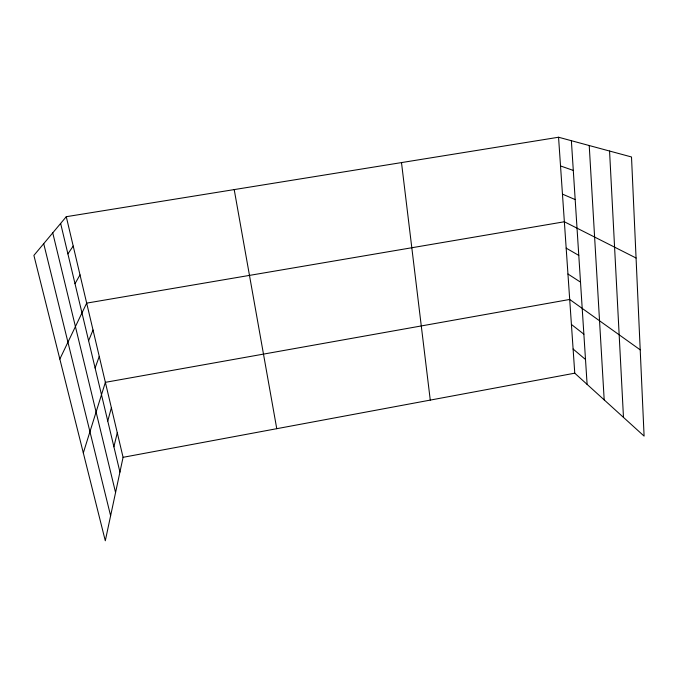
<?xml version="1.0" encoding="UTF-8"?>
<svg xmlns="http://www.w3.org/2000/svg" width="678" height="678" viewBox="0 0 678 678"><rect width="100%" height="100%" fill="white"/><g stroke="black" fill="none" stroke-linecap="round" stroke-linejoin="round"><path stroke-width="1.02" d="M66.275 216.697L123.074 457.319L105.293 540.764L33.9 255.403L66.275 216.697L558.553 137.236L631.506 156.974L644.1 436.107L574.766 373.18L558.553 137.236M113.896 446.777L117.277 432.776M107.751 421.013L111.378 407.783M83.318 452.929L105.37 382.333L569.698 299.456L640.21 349.848M95.106 368.001L99.259 356.416M88.606 340.729L93.022 330.017M59.834 359.077L86.674 303.125L564.359 221.765L636.066 258.013M75.004 283.701L80.004 274.878M67.893 253.877L73.207 246.072M123.074 457.319L574.766 373.18M560.528 165.949L573.3 170.432M562.46 194.12L575.181 199.578M566.172 248.123L578.783 255.403M567.952 274.014L580.512 282.141M571.418 324.457L583.877 334.178M573.105 349.026L585.512 359.51M43.714 243.673L110.616 515.78M52.748 232.868L115.565 492.542M60.639 223.443L119.93 472.074M234.207 189.594L276.76 428.691M401.495 162.593L430.267 400.096M571.376 140.71L587.114 384.392M589.224 145.533L604.191 399.884M609.556 151.033L623.48 417.385"/></g></svg>
